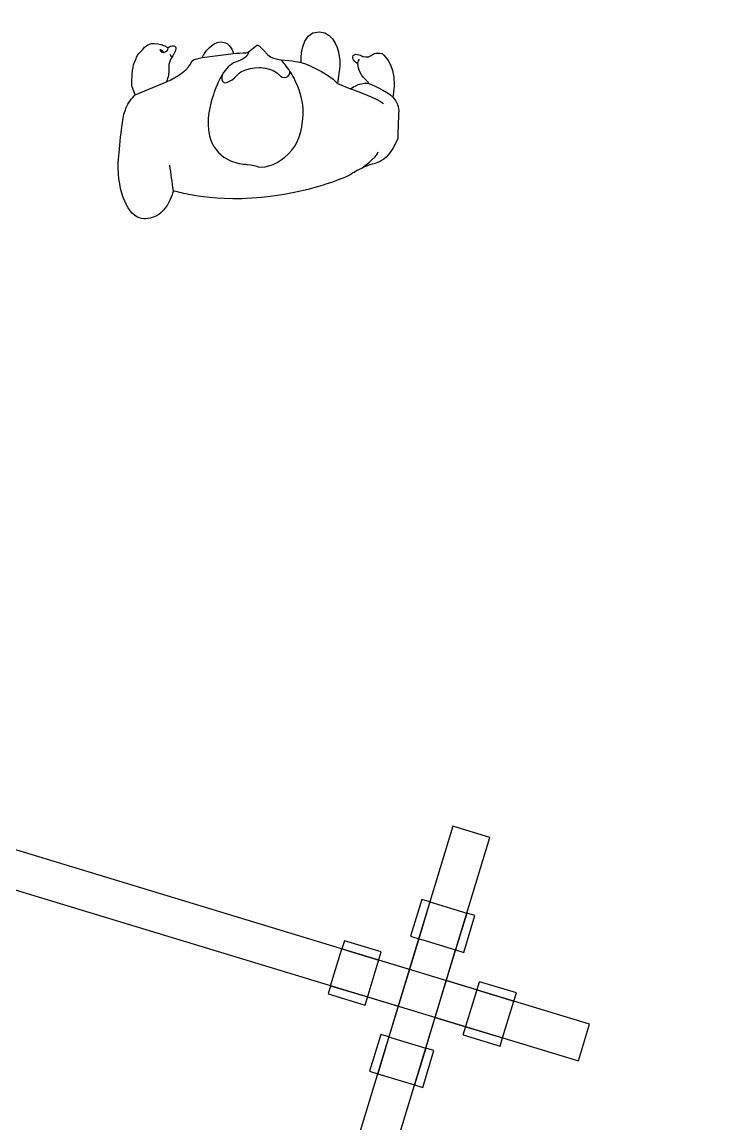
# Model space of a CAD drawing. Header units: millimetres. Extents: x 13722 to 114356, y -17117 to 61088.
# Drawn here: x 71694 to 73308, y 50070 to 52646 of the extents above; entities that cross this region are included whole.
import ezdxf

# ---------------------------------------------------------------- set-up
doc = ezdxf.new("R2010")
doc.units = ezdxf.units.MM
for name, color, linetype in [('01', 3, 'Continuous'), ('02', 250, 'Continuous'), ('Toffu_Outline', 8, 'Continuous')]:
    doc.layers.add(name, color=color, linetype=linetype)

# ---------------------------------------------------------------- blocks, each defined once
blk = doc.blocks.new('90_90')
at = {"layer": '02'}
for p, q in [((12638.8, -431.1), (12618.8, -431.1)), ((12618.8, -431.1), (12618.8, -521.1)), ((12638.8, -431.1), (12638.8, -521.1)), ((12638.8, -431.1), (12728.8, -431.1)), ((12728.8, -431.1), (12728.8, -521.1)), ((12748.8, -431.1), (12728.8, -431.1)), ((12748.8, -521.1), (12748.8, -431.1)), ((12618.8, -521.1), (12748.8, -521.1)), ((12638.8, -521.1), (12638.8, -596.1)), ((12728.8, -596.1), (12728.8, -521.1)), ((12473.8, -576.1), (12473.8, -596.1)), ((12563.8, -576.1), (12473.8, -576.1)), ((12563.8, -596.1), (12563.8, -576.1)), ((12803.8, -576.1), (12803.8, -596.1)), ((12893.8, -576.1), (12803.8, -576.1)), ((12893.8, -596.1), (12893.8, -576.1)), ((12563.8, -596.1), (12473.8, -596.1)), ((12473.8, -596.1), (12473.8, -686.1)), ((12563.8, -596.1), (12563.8, -606.1)), ((12803.8, -596.1), (12563.8, -596.1)), ((12563.8, -606.1), (12563.8, -686.1)), ((12893.8, -596.1), (12803.8, -596.1)), ((12803.8, -596.1), (12803.8, -606.1)), ((12803.8, -606.1), (12803.8, -686.1)), ((12893.8, -596.1), (12893.8, -686.1)), ((12563.8, -686.1), (12473.8, -686.1)), ((12473.8, -686.1), (12473.8, -706.1)), ((12563.8, -706.1), (12563.8, -686.1)), ((12563.8, -686.1), (12803.8, -686.1)), ((12638.8, -686.1), (12638.8, -761.1)), ((12728.8, -761.1), (12728.8, -686.1)), ((12893.8, -686.1), (12803.8, -686.1)), ((12803.8, -686.1), (12803.8, -706.1)), ((12893.8, -706.1), (12893.8, -686.1)), ((12473.8, -706.1), (12563.8, -706.1)), ((12803.8, -706.1), (12893.8, -706.1)), ((12618.8, -761.1), (12618.8, -851.1)), ((12618.8, -761.1), (12748.8, -761.1)), ((12638.8, -761.1), (12638.8, -851.1)), ((12728.8, -761.1), (12728.8, -851.1)), ((12748.8, -851.1), (12748.8, -761.1)), ((12618.8, -851.1), (12638.8, -851.1)), ((12638.8, -851.1), (12728.8, -851.1)), ((12728.8, -851.1), (12748.8, -851.1))]:
    blk.add_line(p, q, dxfattribs=at)
for points in [[(12728.8, -596.1), (12638.8, -596.1)], [(12638.8, -686.1), (12728.8, -686.1)]]:
    blk.add_lwpolyline(points, dxfattribs=at)
blk = doc.blocks.new('RW')
at = {"layer": '02'}
for points in [[(93316.9, -22225), (93343, -22138.9), (90204.7, -21185.5), (90178.5, -21271.6)], [(92083.4, -24771.4), (92169.5, -24797.6), (93109.9, -21702.3), (93023.8, -21676.1)]]:
    blk.add_lwpolyline(points, close=True, dxfattribs=at)
at = {"layer": '02', "rotation": 73.10102855420453}
blk.add_blockref('90_90', (88651.6, -34016.9), dxfattribs=at)

msp = doc.modelspace()

# ---------------------------------------------------------------- hatches: boundary and pattern name
at = {"layer": '01', "lineweight": -2, "true_color": 0x999b37}
h = msp.add_hatch(dxfattribs=at)
h.set_pattern_fill('AR-SAND', color=55, scale=5)
h.set_pattern_definition([(37.5, (-19358.14, 55669.14), (-8.00016, 244.7066), [0, -193.04, 0, -215.9, 0, -206.375]), (7.5, (-19358.14, 55669.14), (224.7616, 358.4126), [0, -104.14, 0, -173.99, 0, -66.675]), (327.5, (-19514.35, 55669.14), (395.4962, 0.7186), [0, -63.5, 0, -228.6, 0, -298.45]), (317.5, (-19514.35, 55669.14), (381.7782, 111.4647), [0, -31.75, 0, -149.86, 0, -171.45])])
h.paths.add_polyline_path([(70453.8, 46925), (70453.8, 44706.3), (72599.6, 43985), (76293.8, 43985), (76293.8, 46925)], flags=17)
h.paths.add_polyline_path([(70453.8, 56885), (70453.8, 54825), (72903.8, 54825), (72903.8, 56885)], flags=17)
h.paths.add_polyline_path([(79063.8, 48295), (79063.8, 46455), (81313.8, 46455), (81313.8, 48295)], flags=17)
h.paths.add_polyline_path([(66994.8, 54545, 0.409585), (64324.8, 57165), (62204.1, 57165), (62204.1, 41905), (62204.1, 40905), (83214.7, 40905), (83214.7, 57165), (77183.8, 57165), (77183.8, 54545), (78783.8, 54545), (78783.8, 52975), (81593.8, 52975), (81593.8, 48575), (81593.8, 46175), (81593.8, 41905), (72553.8, 41905), (64324.8, 44405), (64324.8, 47105), (64324.8, 49485), (66994.8, 49485)])

# ---------------------------------------------------------------- linework, layer by layer
at = {"layer": 'Toffu_Outline'}
for points in [[(72114.6, 52563.7), (72187.8, 52572.7)], [(71958.4, 52476.4), (72031.7, 52506.7)]]:
    msp.add_lwpolyline(points, dxfattribs=at)
for points, knots in [([(72460.9, 52490.5), (72460.9, 52490.5), (72431.2, 52502.8), (72431.2, 52502.8), (72431.2, 52502.8), (72436.1, 52543.1), (72436.1, 52543.1), (72436.6, 52547.9), (72436.7, 52552.7), (72436.2, 52557.6), (72434.1, 52576.8), (72425.4, 52621.9), (72388.6, 52623.4), (72341.9, 52625.3), (72346, 52552.1), (72346, 52552.1), (72346, 52552.1), (72325, 52556.3), (72298.3, 52558.3), (72276.4, 52560), (72268, 52569.5), (72264.9, 52573), (72264, 52573.9), (72263.3, 52574.9), (72262.4, 52575.9), (72262.4, 52575.9), (72248, 52590.5), (72248, 52590.5), (72246, 52592.5), (72242.9, 52592.7), (72240.7, 52590.9), (72240.7, 52590.9), (72223.3, 52576.6), (72223.3, 52576.6), (72221.8, 52575.3), (72219.9, 52574.6), (72217.9, 52574.5), (72206.9, 52574), (72197, 52573.4), (72187.8, 52572.7), (72183.7, 52585.9), (72175.1, 52601.3), (72157, 52599.7), (72136.1, 52597.8), (72121.9, 52577.3), (72114.6, 52563.7), (72093.5, 52559.2), (72090.8, 52555.2), (72090.8, 52555.2), (72084.4, 52536), (72058, 52519.2), (72031.7, 52506.7), (72033.3, 52511.3), (72034.8, 52516.7), (72035.8, 52523), (72037.4, 52532.3), (72037.2, 52540.5), (72036.7, 52546.9), (72038.7, 52554.3), (72041.4, 52559.7), (72043.5, 52563.3), (72046.2, 52567.8), (72051.5, 52575.3), (72053.2, 52583.8), (72053.4, 52584.9), (72053.8, 52586.9), (72052.7, 52588.5), (72051, 52591.1), (72046.6, 52591.2), (72043.9, 52590.8), (72038.9, 52589.9), (72034.5, 52586.1), (72034.5, 52586.1), (72031.9, 52588), (72029.5, 52589.4), (72027.2, 52590.6), (72023.7, 52592.3), (72020.7, 52593.3), (72018.4, 52593.9), (72008.6, 52596.4), (71996.4, 52595.9), (71996.4, 52595.9), (71989.6, 52594.2), (71985.1, 52591.4), (71982.3, 52589.1), (71978.9, 52586.3), (71979.4, 52585.5), (71972.3, 52577.9), (71966.3, 52571.4), (71965.3, 52571.2), (71963.2, 52567.8), (71962.3, 52566), (71961.1, 52563.2), (71958.8, 52557.5), (71957.6, 52554.7), (71956.5, 52551.8), (71956.1, 52550.8), (71953.9, 52545), (71952.3, 52537.1), (71951.2, 52523.9), (71950.6, 52516.7), (71950.2, 52507.5), (71950.3, 52496.8), (71950.3, 52496.8), (71958.4, 52476.4), (71958.4, 52476.4), (71955, 52473.1), (71950.2, 52468), (71945.5, 52461.1), (71932.5, 52442.1), (71929.4, 52423.6), (71925.3, 52387.4), (71922.3, 52360.6), (71920.1, 52337.4), (71918.6, 52318.8), (71916.8, 52245.6), (71942.4, 52192.3), (71973.3, 52186.6), (71984.7, 52184.6), (72000.9, 52188.1), (72013.1, 52196.3), (72030.8, 52208.2), (72039, 52229.1), (72044.3, 52242.5), (72045.7, 52246.2), (72046.8, 52249.4), (72047.5, 52251.6), (72054.2, 52249.8), (72066.7, 52246.5), (72082.4, 52243.3), (72106.9, 52238.3), (72232.5, 52214.5), (72391.7, 52263.4), (72406, 52267.7), (72428.5, 52275.2), (72455.7, 52286.5), (72465.8, 52292.3), (72472.1, 52297.2), (72486.7, 52304.1), (72508.4, 52314.3), (72517.5, 52314.4), (72528.7, 52319.7), (72541.8, 52326), (72558.6, 52339.8), (72571.5, 52374), (72572.5, 52397.8), (72572.9, 52417.5), (72573.8, 52432.4), (72574.7, 52447.9), (72569.3, 52460.5), (72560.5, 52470.8), (72562.7, 52485.2), (72563.4, 52498.7), (72563.4, 52498.7), (72564.4, 52553.3), (72534.8, 52572.7), (72534.8, 52572.7), (72519.9, 52576), (72511.7, 52570.7), (72508, 52567), (72504.4, 52563.2), (72489.5, 52565.9), (72489.5, 52565.9), (72489.5, 52565.9), (72474.1, 52575.7), (72467.8, 52567.8), (72461.6, 52559.8), (72478.2, 52548.3), (72478.2, 52548.3), (72479.9, 52521.1), (72503.6, 52505.1), (72503.6, 52505.1), (72503.3, 52504.9), (72502.8, 52504.5), (72502.4, 52503.8), (72480.3, 52504.9), (72460.9, 52490.5), (72460.9, 52490.5)], [0, 0, 0, 0, 1, 1, 1, 2, 2, 2, 3, 3, 3, 4, 4, 4, 5, 5, 5, 6, 6, 6, 7, 7, 7, 8, 8, 8, 9, 9, 9, 10, 10, 10, 11, 11, 11, 12, 12, 12, 13, 13, 13, 14, 14, 14, 15, 15, 15, 16, 16, 16, 17, 17, 17, 18, 18, 18, 19, 19, 19, 20, 20, 20, 21, 21, 21, 22, 22, 22, 23, 23, 23, 24, 24, 24, 25, 25, 25, 26, 26, 26, 27, 27, 27, 28, 28, 28, 29, 29, 29, 30, 30, 30, 31, 31, 31, 32, 32, 32, 33, 33, 33, 34, 34, 34, 35, 35, 35, 36, 36, 36, 37, 37, 37, 38, 38, 38, 39, 39, 39, 40, 40, 40, 41, 41, 41, 42, 42, 42, 43, 43, 43, 44, 44, 44, 45, 45, 45, 46, 46, 46, 47, 47, 47, 48, 48, 48, 49, 49, 49, 50, 50, 50, 51, 51, 51, 52, 52, 52, 53, 53, 53, 54, 54, 54, 55, 55, 55, 56, 56, 56, 57, 57, 57, 58, 58, 58, 59, 59, 59, 59]), ([(72034.5, 52586.1), (72034.5, 52586.1), (72035.7, 52578.7), (72027.6, 52575.6), (72026.2, 52575.1), (72025, 52574.9), (72024, 52575)], [0, 0, 0, 0, 1, 1, 1, 2, 2, 2, 2]), ([(72024, 52575), (72018.4, 52575.2), (72016.1, 52581.5), (72016.1, 52581.5), (72016.1, 52581.5), (72023.6, 52580.1), (72024, 52575)], [0, 0, 0, 0, 1, 1, 1, 2, 2, 2, 2]), ([(72223.3, 52576.6), (72223.3, 52576.6), (72223.6, 52562.2), (72192.4, 52552.4), (72180.3, 52548.6), (72169.9, 52536.5), (72161.7, 52523.2)], [0, 0, 0, 0, 1, 1, 1, 2, 2, 2, 2]), ([(72161.7, 52523.2), (72148.8, 52502.2), (72141.4, 52478), (72141.4, 52478), (72141.4, 52478), (72087.3, 52344), (72200.2, 52315.5), (72200.2, 52315.5), (72202.6, 52315.3), (72206.2, 52314.8), (72213.7, 52314), (72219.1, 52313.6), (72220.3, 52313.5), (72230.9, 52312.6), (72243, 52308.8), (72245.7, 52308), (72264.2, 52303.1), (72296, 52318), (72316, 52337.5), (72341, 52361.8), (72345.9, 52391.7), (72348.6, 52408.6), (72358.6, 52469.8), (72328.5, 52517.9), (72319.9, 52531), (72312, 52543.2), (72304, 52552.3), (72298.3, 52558.3)], [0, 0, 0, 0, 1, 1, 1, 2, 2, 2, 3, 3, 3, 4, 4, 4, 5, 5, 5, 6, 6, 6, 7, 7, 7, 8, 8, 8, 9, 9, 9, 9]), ([(72161.7, 52523.2), (72161.7, 52523.2), (72161.7, 52523.2), (72161.7, 52523.2), (72159.2, 52515), (72160.4, 52507.9), (72164.3, 52505.4), (72168, 52503), (72173.3, 52505.3), (72177.2, 52507), (72188.3, 52511.8), (72194.6, 52520.2), (72195.8, 52521.7), (72202.1, 52529.7), (72215.8, 52538.3), (72248.5, 52540.3), (72253.9, 52540.2), (72260.6, 52539.1), (72268.3, 52537.1), (72278.9, 52534.3), (72291.2, 52529.2), (72297.6, 52519.9), (72303.1, 52515.7), (72310.3, 52515.6), (72315, 52519.3), (72320.3, 52523.5), (72320, 52530.3), (72319.9, 52531)], [0, 0, 0, 0, 1, 1, 1, 2, 2, 2, 3, 3, 3, 4, 4, 4, 5, 5, 5, 6, 6, 6, 7, 7, 7, 8, 8, 8, 9, 9, 9, 9]), ([(72460.9, 52490.5), (72460.9, 52490.5), (72460.9, 52490.5), (72460.9, 52490.5), (72462.7, 52489.9), (72526.9, 52466.2), (72538.2, 52456.1)], [0, 0, 0, 0, 1, 1, 1, 2, 2, 2, 2])]:
    msp.add_open_spline(points, degree=3, knots=knots, dxfattribs=at)
for points in [[(72043.5, 52563.3), (72043.5, 52563.3), (72042.1, 52568.3), (72039.4, 52570.1)], [(72346, 52552.1), (72346, 52552.1), (72407.3, 52531.1), (72431.2, 52502.8)], [(72478.2, 52548.3), (72478.2, 52548.3), (72478.6, 52555.4), (72482.4, 52559.4)], [(72502.4, 52503.8), (72502.4, 52503.8), (72548.2, 52484.1), (72560.5, 52470.8)], [(72486.7, 52304.1), (72486.7, 52304.1), (72523.3, 52329.7), (72525.6, 52342.8)], [(72047.5, 52251.6), (72044.7, 52271.7), (72041.8, 52291.8), (72039, 52311.9)]]:
    msp.add_open_spline(points, degree=3, dxfattribs=at)

# ---------------------------------------------------------------- block references
at = {"layer": '02'}
msp.add_blockref('RW', (-20323.1, 72442.3), dxfattribs=at)

doc.saveas('drawing.dxf')
